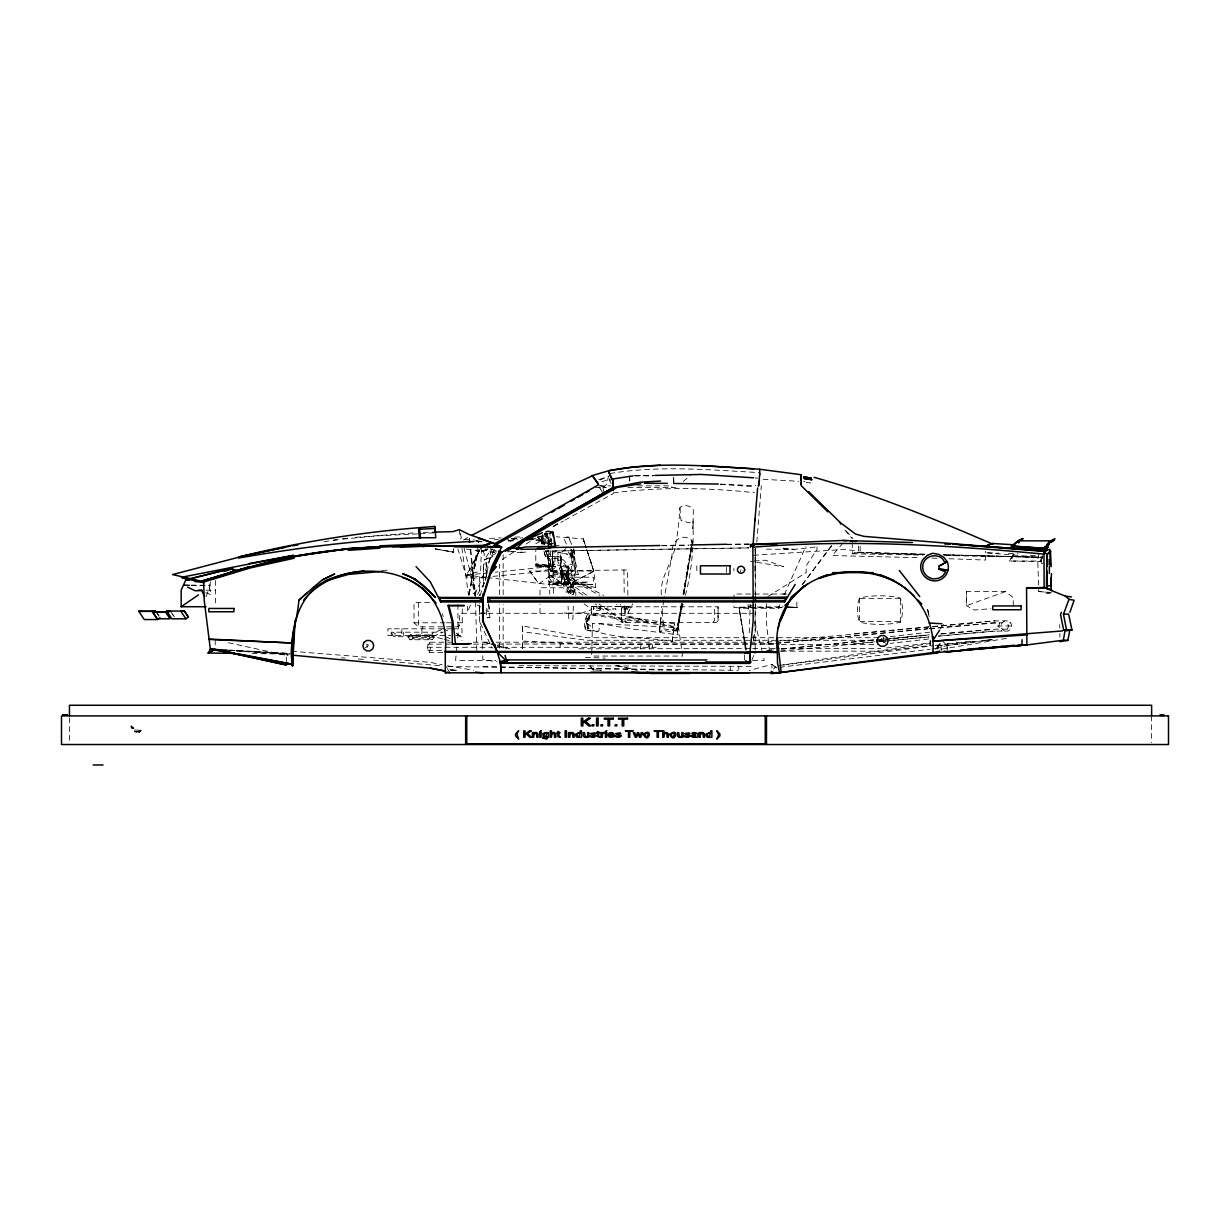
<?xml version="1.0" encoding="UTF-8"?>
<svg xmlns="http://www.w3.org/2000/svg" width="1230" height="1230" viewBox="0 0 1230 1230"><rect width="100%" height="100%" fill="white"/><g stroke="black" fill="none" stroke-linecap="round" stroke-linejoin="round"><path stroke-width="0.75" stroke-dasharray="5 3.75" d="M391.232 635.572L391.232 632.189L443.169 632.189L432.207 636.694L395.076 636.694L395.076 633.312L393.4 632.835L391.232 628.807M475.564 601.947L476.84 651.47M479.562 621.519L479.577 603.745M482.775 655.851L482.775 659.388L497.274 661.909M482.775 648.794L479.931 622.318M499.518 648.087L499.518 604.238M499.518 594.705L499.518 564.201M503.162 648.087L503.162 604.238M503.162 594.705L503.162 552.762M522.473 648.518L522.473 641.045L586.433 644.443L779.451 644.443M878.82 637.709L586.433 637.709L522.473 625.932L522.473 631.697L586.433 640.277L880.742 640.277L928.25 634.926M539.985 613.293L539.985 604.161M539.985 595.043L539.985 587.74L563.063 587.74L572.088 594.628M569.921 564.447L572.504 563.986L572.75 549.672L570.966 550.133L573.272 551.348L574.518 571.689L573.272 590.492L571.858 593.045L569.352 592.276L567.876 589.539L560.573 566.384L557.99 562.156L557.974 559.804L563.325 559.773C571.566 567.63 573.564 578.684 572.75 589.554L570.966 590.031L571.366 591.046L574.379 590.246L569.613 582.159L570.29 583.866L568.86 579.038L567.153 578.423L565.585 578.915L564.478 582.067L565.877 586.848L569.044 594.121L571.658 595.089L573.226 594.167L574.487 590.154L569.352 590.846L567.414 586.126M570.966 590.031L569.951 582.297M591.307 609.527L591.307 613.293L591.307 606.359L628.453 606.359L628.453 613.293M591.307 606.528L607.835 606.528L607.835 609.788L613.032 609.788L613.032 608.25M621.381 608.281L621.381 620.72L623.072 622.411L716.383 622.411L718.074 620.72L718.074 606.805L623.057 606.79L621.381 608.281L621.381 615.846M631.467 607.405L626.7 606.79L625.024 608.281L625.024 620.72L626.716 622.411L623.641 621.442L598.872 603.899M629.514 480.869L629.514 475.841M745.472 650.024L739.061 607.251L783.233 606.759L778.206 608.281L739.061 608.25L739.061 607.251M755.189 649.994L755.189 603.991M755.189 594.413L755.189 549.18M755.42 603.761L754.82 627.285M781.358 651.162L880.742 651.162L930.157 645.581L930.157 638.862L890.243 643.367M1013.259 605.698L1013.259 597.611L1005.571 591.553L966.503 591.553L966.503 605.698L974.206 610.034L990.811 608.727M1059.906 637.171L1059.906 633.512M941.15 650.609L941.104 643.49M140.374 730.805C140.02 732.527 137.837 730.866 140.589 731.435M140.435 730.789L139.851 731.389L140.62 730.928M562.172 578.838L567.091 579.73L567.138 567.291L561.311 566.4L561.618 583.896L568.675 584.665M692.921 525.794L692.905 528.915L693.382 509.943C691.183 505.838 685.448 504.623 681.359 506.391L679.898 507.805C679.191 520.767 677.776 533.666 675.285 546.412C672.272 563.202 659.449 577.67 661.386 595.382M287.989 655.79L285.514 653.668L236.099 650.732M557.99 552.332L567.691 554.207L557.99 552.332L557.744 560.25L561.526 560.25L565.846 565.523L569.921 575.625M548.288 556.529L561.341 556.975L561.203 558.727L548.18 558.266L548.226 556.529L561.264 556.99L560.788 566.507L567.076 579.607L567.138 567.291L568.398 567.384M567.091 579.73L567.153 567.414M567.461 584.788L567.015 566.246L561.28 565.231L562.125 577.67L566.938 578.561L568.168 578.515L568.26 566.231L566.999 566.123M931.925 649.056L937.644 648.379L937.66 645.35L947.054 645.489L992.133 639.708M611.126 483.528L609.942 481.222L609.988 475.426M858.494 546.028L858.432 550.732L842.996 549.549L752.729 555.314M587.725 629.499L589.616 615.062L592.783 615.185L668.213 625.962L676.208 628.838L678.207 634.849L633.235 629.191L599.84 623.625L598.841 631.19C583.958 631.267 581.636 629.33 587.202 614.677L600.963 615.046L668.859 624.994L677.207 628.176L676.208 628.838M679.898 507.805L681.02 520.521L689.338 522.842L693.228 520.644M1021.946 644.505L1022.115 637.34M1021.976 644.489L1022.145 637.586M744.488 659.926L744.642 654.637M571.904 555.868L571.212 554.546M749.27 632.835L750.192 604.053M754.882 571.427L755.189 561.833M947.1 652.131L947.1 643.797L971.516 641.214M561.264 556.99L560.788 566.507L561.341 556.975M672.149 641.46L674.394 623.825L625.993 616.83L648.348 621.473C630.237 615.661 611.295 612.079 592.276 614.508C586.987 616.168 585.372 622.657 588.078 627.085L587.125 627.177L586.556 622.011L589.416 616.092L586.556 622.011L587.925 628.192C613.478 640.092 644.612 636.31 672.149 641.46L674.394 623.825M573.365 606.129L572.888 619.105L568.829 619.105L568.06 606.129M481.468 548.257L480.607 571.043L466.785 575.056L485.788 577.423M544.413 552.793L545.428 556.375L547.627 556.375L545.92 551.132L748.716 547.919M583.389 541.63L583.297 538.909L556.283 536.772M561.618 583.896L550.902 575.809L551.486 565.185L548.211 556.529M663.877 600.055L660.971 617.691L659.726 631.374L660.618 632.666L659.372 629.852M660.971 617.691L659.341 630.083L660.31 632.328M771.856 667.998L772.117 664.308L749.208 670.519M756.788 542.123L761.309 485.819M492.923 576.378L532.805 572.565L554.53 568.46L555.637 566.461L535.788 565.216L548.811 568.045L548.042 557.375L545.766 550.502M550.902 575.809L560.157 576.27L560.711 566.077L566.938 578.561M600.194 609.127L600.086 610.357L593.613 610.357L593.383 609.127M883.663 642.69L884.093 637.355M442.831 652.392L428.578 652.392L427.533 647.288L428.578 642.198L451.425 642.198M456.822 647.241L455.577 660.433L495.828 660.433M457.714 637.801L460.051 613.293L752.806 613.293M134.531 731.573L140.174 731.235M548.826 576.962L552.9 583.866L592.491 584.511L564.97 583.22L552.854 583.866L581.898 584.511M753.467 640.599L754.052 634.895M131.195 727.899C137.791 729.99 129.765 726.991 131.917 727.852M649.332 644.151L649.332 650.439M677.346 630.513L682.081 603.792L677.499 631.713M560.004 647.288L560.403 644.151M691.813 545.536L683.28 594.136M543.937 551.009L545.428 556.375L547.627 556.375L545.936 551.178L549.933 564.893L549.149 567.199L550.256 565.923L535.788 563.94L549.702 565.246L548.888 570.443L549.702 565.246L556.575 565.815M859.524 597.965L859.524 622.211C856.68 614.646 856.68 605.529 859.524 597.965C872.762 595.043 887.138 595.043 900.36 597.965C903.22 605.529 903.22 614.646 900.36 622.211C887.138 625.132 872.762 625.132 859.524 622.211M900.36 622.211L900.36 597.965M582.851 595.12L565.831 583.082L566.261 580.114L568.46 577.992L571.074 579.776L569.49 581.344M586.495 595.12L569.475 583.082L569.905 580.114L572.088 577.992L574.718 579.776L573.134 581.344M683.48 594.521L690.937 547.75M569.951 557.836L570.966 550.133M660.818 620.935L659.341 630.083L660.126 631.959M683.634 594.398L692.259 541.754L691.275 540.785L692.259 541.754L683.034 594.274M677.638 630.606L682.189 603.73L676.854 630.344L677.761 630.744M692.705 541.461L683.757 594.305L692.813 541.385C682.881 531.252 670.196 541.446 672.149 554.223L664.185 598.318M586.326 617.029L585.311 629.729M681.389 603.653L678.422 620.535L681.328 604.991M1038.812 553.915L1037.751 559.957L1038.766 591.568L1049.574 592.491M571.981 557.513L571.227 555.96M485.558 580.575L491.493 548.457M468.83 594.413L478.101 544.46M478.439 542.615L479.469 537.064M753.498 639.016L755.558 627.961M139.021 732.188L139.421 730.743M469.014 594.705L478.332 549.795M469.014 594.367L478.332 549.718M593.383 607.881L593.613 606.79L600.086 606.79L600.148 607.881M139.098 731.127L138.898 731.589M570.489 553.638L571.781 556.975M573.272 551.348L571.858 553.823L569.352 553.085L567.876 550.302M574.118 590.969L573.226 594.167L574.487 590.154M590.815 630.129L590.615 630.975L585.219 629.806M139.282 731.327L139.59 732.004M568.66 583.082C569.859 578.423 568.66 588.847 565.831 583.066M572.304 583.082C573.488 578.423 572.304 588.847 569.475 583.066M641.245 644.151L640.43 647.288L641.245 650.439M683.111 604.207L675.747 631.036L663.954 628.884L661.433 606.375M685.402 595.335C691.86 570.797 693.966 545.29 692.951 519.967M999.713 622.841L998.791 625.993L999.713 629.145L1002.127 631.098M1007.524 629.145L1008.446 625.993L1007.524 622.841L1010.753 622.841L1011.767 625.993L1010.753 629.145L1008.062 631.098L993.333 631.098L938.552 636.048M535.788 543.691L542.384 540.293L541.308 536.818L543.691 544.275L542.138 539.678L542.953 538.632L541.907 536.895L543.06 543.706M480.115 595.689L487.003 573.534M883.663 637.355L882.51 640.907L879.312 642.567M1004.756 620.904L1002.081 622.841L1001.051 625.993L1002.081 629.145L1004.756 631.098M206.225 596.381L210.514 584.619M571.658 556.283L571.274 555.576M130.98 726.761L132.148 727.161M740.214 572.073L741.075 569.751M131.087 726.315L131.917 726.776L131.01 727.068M191.234 585.342L209.392 585.342L210.699 581.898M429.516 652.392L430.562 647.288L429.516 642.198M992.133 639.662L947.054 645.489L937.644 648.379L939.72 643.136M751.899 660.11L753.882 655.19M475.564 597.58L470.06 573.534L479.7 549.61L481.945 551.471L489.171 549.057M131.349 727.345L131.287 726.638M470.475 605.083L467.462 612.11L467.462 605.99M475.011 594.521L494.629 548.749M1042.394 555.914L1040.165 561.034L1042.533 555.914M1042.563 557.62L1041.087 561.034L1009.599 561.034L1013.105 554.207M136.592 731.281L136.392 732.28M778.206 608.281L779.743 604.852M784.356 594.567L805.85 546.551M623.81 609.419L625.547 608.696M626.239 608.327L625.901 609.419L625.547 608.327M571.089 554.33L570.92 555.653M627.823 613.293L632.697 603.792M1013.243 554.207L1009.738 561.049L1041.579 561.449M1014.15 554.207L1010.645 561.049M548.688 564.093L554.699 564.216L560.665 565.969L564.539 579.192L564.831 583.22L563.355 586.11L487.695 577.654M131.794 727.238L133.839 728.421M131.979 726.669L133.286 727.837M937.644 648.379L941.088 641.999L937.029 648.133M935.769 649.455L939.336 642.921M564.97 583.22L563.355 586.11L595.735 587.448L593.798 571.289L586.756 549.626L593.752 571.043L585.772 546.228M550.502 546.274L552.086 543.491M477.517 594.382L484.343 583.158M940.612 628.561L943.656 623.81M496.843 551.87L489.555 551.87L484.159 560.081L492.815 556.406L489.494 558.22M549.702 565.246L548.257 566.815L495.398 572.15M408.237 637.325L409.99 634.911L432.391 634.911L434.144 637.325L432.391 639.738L409.99 639.738L408.237 637.325L434.144 637.325M802.175 584.68L831.557 545.413M802.329 584.757L831.972 545.597M773.562 669.135L775.515 666.583L778.713 670.442M542.645 539.032L535.788 542.399M570.505 553.392L570.843 555.222M879.88 640.784L882.064 638.186M843.057 542.999L832.249 555.56L920.471 557.713M712.754 622.411L714.446 620.72L714.446 606.805M138.959 731.819L140.343 731.619M603.315 487.572L606.928 484.02L608.481 476.01L600.363 479.931M429.67 602.577L414.033 602.577L414.033 622.78L418.369 626.823L457.929 626.823L462.265 622.78L462.265 608.097M132.163 727.806L133.055 727.822M621.381 608.527L623.072 607.067L616.599 604.345M625.024 608.527L626.716 607.067L620.227 604.345M566.046 548.503L560.573 553.208L560.573 566.384M683.25 481.453L690.461 475.334M140.958 730.82L140.312 730.128L141.219 730.62M603.008 493.461L600.532 489.033L603.054 487.111L606.375 487.48M365.372 647.795L368.308 645.673L367.186 642.214M502.086 559.619L514.863 551.332M526.04 544.075L530.822 540.969M553.146 526.471L559.466 522.412M553.162 526.517L559.512 522.612M547.934 545.643L551.101 543.737L548.58 543.737M767.889 596.535L806.188 572.565L806.188 565.769L816.997 549.364L816.997 546.812M495.69 553.469L484.159 560.081L484.205 553.731L482.729 550.548L486.035 548.657M463.495 539.97L468.461 537.156M487.941 548.734L482.96 551.471L466.001 548.949M553.239 526.578L563.248 521.059M564.924 520.136L613.293 493.507M139.174 732.158L138.852 731.235L139.79 731.973M593.798 571.289L571.181 583.051L557.098 571.043L539.017 583.758L529.561 571.043L594.121 571.043L571.181 583.051L595.735 587.448M852.267 542.722L852.267 553.777L857.556 552.255L924.791 554.1M441.509 629.622L432.207 633.312L432.207 636.694M510.358 541.169L515.785 538.602L517.538 539.586M138.759 731.912L139.344 731.619M138.852 731.235L140.189 731.712L139.405 731.927M532.682 539.54L535.973 538.063M810.862 483.006L806.219 482.391M570.889 554.653L572.027 556.406L570.674 554.1M598.749 479.808L606.867 476.64M540.785 540.278L541.2 541.323L542.645 540.739L543.737 544.306L541.784 537.218L542.138 539.678M601.87 481.914L608.45 479.423M542.107 544.552L541.2 541.323L542.661 540.862L538.632 538.156M1005.571 591.553L966.503 605.698L966.503 591.553M554.699 564.216L552.824 564.877L552.332 550.625L552.854 564.877L554.945 564.216L554.945 551.101M580.821 613.293L591.307 609.788L591.63 608.25L591.63 613.293M541.2 541.323L542.63 540.862L540.816 540.477M409.99 639.738L412.834 638.816L429.547 638.816L432.391 639.738M409.99 634.911L412.834 635.833L429.547 635.833L432.391 634.911M481.945 551.471L490.862 548.703M482.729 550.548L488.387 548.888L497.105 550.748M545.628 543.706L544.644 534.02L545.643 533.759M544.198 533.835L547.273 533.697M546.704 533.759L545.705 534.02L546.704 543.706M779.128 665.445L929.68 643.628M753.083 605.345L739.061 608.25L746.333 650.086M482.083 551.148L492.707 548.98M139.098 731.235L138.929 731.266A2.952 1.553 66.1 0 1 138.498 731.297L139.236 731.573M941.088 649.225L999.56 639.538M1001.451 639.216L1008.984 637.97M609.88 473.535C657.374 465.524 705.789 469.537 753.56 472.289L759.356 472.751M333.315 540.093L337.051 539.57M323.997 541.661L331.47 540.647M333.33 540.401L338.942 539.647M783.402 665.046L933.339 645.658M935.246 645.412L977.25 641.107M779.482 667.29L930.018 649.286M815.106 547.027L794.319 549.395L765.521 549.149M613.278 492.892C660.049 486.773 707.527 487.634 754.344 492.677M890.243 636.633L930.157 632.143M886.446 647.949L930.157 643.013M342.647 538.786L348.29 538.171M355.808 537.341L415.925 532.713M466.785 575.056L487.833 572.919M517.015 552.577L522.581 551.993M520.644 552.577L526.225 551.993M854.312 633.65L993.333 620.904L1008.062 620.904L1010.753 622.841M767.105 642.198L995.116 620.904M766.551 644.151L774.07 643.398M775.961 643.213L927.435 628.745M773.977 643.582L492.538 644.136M775.853 643.398L927.851 628.914M766.551 650.439L774.07 649.701M781.604 648.948L874.346 639.908M768.335 650.439L773.977 649.886M781.496 649.148L874.407 639.923M853.635 643.844L874.33 641.86M780.266 651.085L929.05 636.986L876.206 641.691M984.892 640.353L992.533 639.6M342.663 539.155L376.472 535.896L419.23 533.805M485.327 577.101L473.919 578.192L466.493 576.962L457.868 548.888M929.327 628.576L991.872 622.841L1002.081 622.841M929.327 634.865L885.723 638.862L927.851 635.203M940.704 633.834L991.872 629.145M860.201 598.641L899.699 598.641M899.699 621.534L860.201 621.534M929.757 628.745L996.577 622.841M876.314 639.754L883.955 639.077M941.211 634.034L996.577 629.145L1010.753 629.145M938.49 636.141L995.116 631.098M131.164 725.546L131.333 725.592M1046.253 593.506L1050.466 593.69M754.236 561.003L765.537 560.188L783.51 566.738L750.469 561.264M468.907 541.754L476.625 541.231M511.096 538.878L518.752 538.356M537.495 537.08L541.738 536.772L542.199 540.016L534.666 540.231M420.276 533.774L433.652 532.867M1035.383 555.437L1025.866 556.068L985.43 552.747L998.852 553.177M477.548 540.8L468.061 541.415L477.425 540.908M494.352 539.724L498.319 539.463M511.265 538.632L522.858 537.879M537.556 536.941L541.754 536.664L542.153 539.816L534.573 540.016M468.63 541.815L477.886 541.231M567.414 587.556L571.735 587.294L572.75 589.554M552.9 583.866L564.831 583.22M464.755 539.647L474.334 539.171M489.663 538.417L501.148 537.848M514.555 537.187L522.212 536.803M572.58 590.707L569.352 590.846L571.858 591.615M468.799 542.138L481.976 541.754M508.313 540.985L515.847 540.77M578.915 648.81L750.792 648.594M468.153 541.769L481.437 541.415M508.005 540.723L515.601 540.524M423.381 532.39L434.467 532.113M382.238 570.397L389.464 570.228M634.911 475.81L653.115 475.441M568.537 583.574L568.245 566.107L568.537 583.574L561.572 582.728L550.932 575.379M661.74 545.49L688.446 544.982M726.592 544.275L749.47 543.845M661.924 545.766L688.615 545.321M726.761 544.706L749.639 544.321M511.818 551.64L515.647 551.578M546.243 551.086L748.901 547.857M507.805 551.763L515.462 551.64M635.172 475.795L654.237 475.641M784.74 607.512L797.163 607.559L788.399 607.559M782.987 594.013L786.477 593.998M781.281 607.528L733.987 607.559L733.972 600.793M599.225 485.881L610.818 485.881M637.509 485.881L671.841 485.881L671.841 487.572M595.566 487.572L605.329 487.572M627.976 487.572L676.039 487.572M544.644 534.02L547.166 534.02L548.165 543.706M542.153 539.816L540.631 539.816L542.199 540.016L541.784 537.218M548.042 557.375L548.811 568.045M946.193 555.545L1041.964 557.313L943.118 554.622M1043.348 563.34L1041.487 563.34L1040.103 557.313M548.888 577.208L593.444 577.208L593.444 584.68L548.888 584.68L548.288 549.933M587.34 582.067L549.149 582.067L587.34 582.574M206.056 590.185L215.634 590.185M1038.766 591.568L1051.419 592.491M785.647 594.029L733.972 594.029L733.972 599.102M628.453 606.528L613.032 606.528L613.032 609.788M626.239 608.696L627.93 609.419M564.093 613.047L566.969 613.047M568.368 613.047L577.439 613.047M577.916 613.047L580.806 613.047M486.988 617.798L489.894 617.475L486.988 617.798L485.788 606.405M414.033 622.78L444.737 622.78M446.628 622.78L454.162 622.78M457.929 622.78L462.265 622.78M997.13 625.993L1011.767 625.993M451.779 628.838L387.927 628.807L387.927 635.572L450.703 635.572M452.579 628.807L462.003 628.807L462.003 635.572L452.579 635.572M878.774 640.907L885.969 640.907M473.289 642.198L489.494 642.198M496.136 642.198L767.781 642.198M427.825 644.136L451.21 644.136M473.504 644.136L491.185 644.151M781.358 644.443L878.82 644.443M427.533 647.288L492.261 647.288M494.152 647.288L656.067 647.288M752.699 648.594L779.451 648.594M781.358 648.594L880.742 648.594M427.825 650.439L443.584 650.439M585.311 657.358L605.268 658.081M752.729 660.433L764.245 660.433L762.923 654.99M751.1 666.352L519.029 665.691M447.997 666.552L737.723 670.35M134.116 730.036L140.604 730.205M135.777 731.788L136.699 731.466L135.377 731.496M134.654 731.896L140.973 731.942M634.818 475.518L653.053 475.718M634.818 475.672L653.053 475.872M191.234 585.157L209.392 585.342M252.042 653.561L290.28 654.053M852.267 553.777L923.192 555.114M482.898 666.552L677.961 670.35M857.556 552.255L923.423 554.53M944.148 555.007L1042.394 557.282M854.297 552.762L924.899 554.453M943.902 554.899L1041.964 557.313M1008.446 553.469L1018.04 553.777M931.925 558.128L937.66 558.328M949.13 558.743L985.445 560.05L985.445 551.317M564.001 583.266L569.767 583.481M553.423 564.155L554.945 564.216M555.453 545.321L559.112 545.459M720.365 484.113L755.804 485.742M550.41 566.4L535.788 565.739L549.518 566.43M546.166 533.697L548.396 533.789M544.706 533.697L546.935 533.789M782.88 548.826L794.319 549.395L782.88 548.149M788.353 607.02L796.856 607.451L796.856 598.995M229.149 650.24L234.792 650.547M236.683 650.639L289.342 653.438M763.061 479.285L798.854 481.314M229.872 650.101L289.311 653.438M788.461 607.051L797.163 607.559L785.97 606.759M228.503 650.286L234.207 650.624M541.369 535.85L549.749 536.372M228.334 650.286L288.404 653.93M720.226 484.328L754.298 486.696M236.099 650.962L285.514 654.422M553.423 543.599L541.692 543.276L552.132 544.198M341.34 657.789L345.123 658.065M358.361 659.034L365.925 659.588M373.49 660.141L442.662 665.876M754.989 477.932L757.926 478.163M291.664 651.27L430.146 662.34L442.093 664.769M454.762 670.381L449.104 669.889L445.66 666.199M535.788 564.493L550.256 565.923L549.933 564.893M489.555 551.87L494.952 552.47M589.616 615.062L587.202 614.677M600.086 485.558L606.59 487.572M803.728 481.468L805.035 481.653M447.382 665.784L473.55 670.242M453.624 548.826L453.655 552.209L435.143 548.964L453.655 552.209L453.639 549.01M435.113 548.78L453.655 552.209M228.334 642.737L286.452 655.421L286.452 661.832M617.645 665.738L637.847 670.196M615.923 665.538L636.233 670.181M676.854 630.344L670.934 629.391L670.488 631.759L661.909 629.991L661.725 631.436L660.033 631.743M490.017 643.628L482.775 641.737L490.017 643.905M497.274 645.519L509.958 648.84M442.631 638.877L430.3 635.572L430.3 632.189M444.384 639.354L449.673 640.769M395.076 636.694L393.4 636.218L391.232 632.189M545.874 533.789L546.735 534.051L548.734 546.258M497.274 646.088L506.329 648.81M619.997 621.442L623.072 622.411L620.012 621.427L595.243 603.899M623.641 621.427L626.716 622.411M132.625 727.899L133.639 728.252M205.702 592.645L210.945 594.736L208.793 583.942M285.514 653.668L288.035 654.714M443.169 628.807L450.011 631.897M456.868 634.988L462.003 637.309L462.003 640.692M446.582 637.125L450.011 638.662M479.408 576.686L479.3 595.766M571.842 578.346L603.546 595.382M568.199 578.346L599.902 595.382M132.394 727.391L132.179 727.991M517.476 539.386L515.724 538.433L510.312 540.969L507.437 539.14M542.384 540.293L541.538 541.938L541.738 537.802L544.598 544.137M477.194 604.883L480.669 607.02M571.427 555.499L570.889 554.33M456.053 633.05L462.003 637.309M885.539 643.106L882.51 640.907L881.357 637.355M584.112 603.792L591.63 609.527M588.355 617.229L589.232 617.906L586.526 622.595L590.861 626.239M537.664 537.495L540.739 540.016M772.117 664.308L776.007 667.829M942.303 640.815L947.054 645.489M570.705 548.872L571.227 550.056A47.14 27.767 89.9 0 1 570.951 571.135L570.413 572.288A2.03 1.199 89.9 0 1 569.997 572.473A81.226 47.832 89.9 0 1 553.746 571.812A2.03 1.199 89.9 0 1 553.346 571.612L552.824 570.413M583.297 538.909L586.203 547.842L583.297 538.909L585.203 544.46M846.086 530.976L852.528 537.941M590.139 665.845L593.767 669.873L601.285 670.335L593.767 669.873L593.767 666.107M598.764 487.049L600.532 489.033M844.948 530.068L852.344 538.771M590.139 666.445L593.767 670.919M587.125 627.177L587.925 628.192L586.556 622.011L587.463 624.533M553.131 571.335L554.392 572.596A82.241 48.447 89.9 0 0 570.843 573.241L572.242 571.304A47.816 28.167 89.9 0 0 572.519 549.933L572.211 548.826M529.561 571.043L539.001 584.066M172.446 614.016L174.414 616.983M170.294 611.095L174.291 617.076M156.149 611.74L159.7 617.045M156.871 612.924L158.993 616.107M569.69 539.97L573.042 547.288M566.354 543.968L564.478 539.616L565.631 536.895L568.906 537.08L570.29 540.985M447.29 668.551L449.073 671.626M553.485 571.889L553.054 570.535A47.816 28.167 89.9 0 1 553.085 550.917M547.888 550.61L555.637 566.461L535.788 566.753L535.788 549.918M480.346 623.195L492.138 648.149M131.841 726.899L131.933 727.945M542.23 540.185L543.414 543.614M929.173 616.845L927.497 608.788L928.927 616.138M442.262 613.632L443.277 616.676M570.828 554.838L570.628 553.854M545.951 551.209L547.627 556.375M573.395 548.641L574.487 553.854L571.858 555.253L569.352 554.499L567.568 548.795M460.235 533.374L461.696 538.924M464.094 548.18L475.672 592.629L468.553 595.197L461.927 548.38M648.041 644.151L648.856 647.288M755.005 622.365L762.477 653.176M488.495 603.776L490.293 611.218L487.372 611.218L486.035 605.637M546.274 534.327L548.088 544.582M542.63 534.327L544.444 544.582M549.441 543.998L548.334 536.834L549.733 545.782M551.148 538.248L551.67 541.092M549.795 536.834L551.255 546.258M548.334 536.834L549.564 544.536M739.061 607.559L746.333 650.055M551.578 544.198L549.979 534.558M927.835 609.773L929.034 616.999M691.829 542.138L691.983 543.276M459.282 529.669L460.604 539.032M562.125 577.67L561.557 582.605M488.495 604.56L489.894 617.798M469.445 538.248L469.86 542.046M470.675 549.641L475.579 595.243M769.549 652.023L766.336 621.365L766.336 603.623M652.146 644.151L652.469 647.288M544.521 543.706L543.706 535.68M541.508 539.017L542 543.706M603.054 487.111L603.607 492.8M469.383 538.248L469.737 542.061M470.46 549.672L474.719 595.335M574.072 549.687L576.178 575.148L552.009 574.579L552.055 571.673L550.317 571.166A249.336 146.862 89.9 0 1 550.671 551.732M366.909 643.951L367.186 647.395M629.637 477.517L629.883 480.869M673.64 477.209L674.101 484.113M609.819 479.039L609.942 480.915M1059.707 624.609L1059.845 628.1M479.331 605.345L479.669 614.769M627.884 595.12L627.561 569.951L549.441 570.812L549.733 594.182M623.918 569.951L624.24 595.12M553.07 570.812L553.377 594.182M937.66 645.35L937.691 649.071M755.205 548.903L755.312 566.738M947.1 643.797L947.146 651.746M755.22 548.334L755.42 597.396M1151.618 715.906L1151.618 742.613M930.157 640.246L930.157 645.581M860.108 546.32L860.108 553.054M748.148 604.484L748.148 613.293M738.769 666.199L738.769 669.981M733.895 568.506L733.895 570.981M730.297 666.199L730.297 669.981M726.346 567.43L726.346 574.01M718.074 606.805L718.074 620.72M696.81 565.785L696.81 574.01M673.533 478.762L673.533 484.051M625.024 608.281L625.024 615.846M575.809 595.628L575.809 591.984L565.615 591.984L565.615 595.628M574.118 591.984L574.118 590.292L567.307 590.292L567.307 591.984M522.473 625.932L522.473 650.393M486.511 575.302L486.511 562.448L483.605 562.448L483.605 586.279M486.25 575.409L486.25 563.97L483.344 563.97L483.344 584.942M457.929 604.422L457.929 626.823M429.547 635.833L429.547 638.816M422.72 626.823L422.72 628.838M421.875 628.807L421.875 635.572M418.369 602.577L418.369 626.823M412.834 635.833L412.834 638.816M403.379 632.189L403.379 635.572M401.887 628.807L401.887 635.572M215.634 580.499L215.634 605.037M215.204 639.877L215.204 647.887M69.449 717.813L69.449 742.613M552.824 570.413A47.14 27.767 89.9 0 1 552.87 551.071M614.723 608.835L615.984 609.173L614.723 608.835M570.397 553.146L571.735 558.666L570.397 553.146M592.46 623.349L591.645 656.051L682.512 656.051L678.606 627.546L592.46 623.349M466.631 575.071L466.493 576.962L481.545 546.366L466.631 575.071M600.194 606.774L600.086 608.004L593.613 608.004L593.383 606.774L593.383 609.573L593.613 608.466L600.086 608.466L600.148 609.573L600.194 606.774M624.148 607.512L623.81 608.25L628.253 608.25L624.148 607.512M578.254 574.548L575.809 574.548L574.272 556.621L578.254 574.548M606.651 608.835L605.329 608.835L606.651 608.835M456.622 670.319L449.104 669.889L456.622 670.335M562.279 577.224L559.281 567.845L562.279 577.224"/><path stroke-width="1.5" d="M416.063 566.661L430.346 581.913L440.771 601.962L482.698 601.947L480.469 600.701L480.469 598.38L482.698 597.58L491.754 566.738L501.563 547.181L492.077 542.707L482.867 545.613L379.763 546.643L348.151 548.58L293.909 556.206L236.56 570.551L231.378 568.429L190.327 578.607L172.538 574.579L243.986 555.852L290.372 546.089M795.21 584.327L784.54 601.87L487.757 601.977L487.757 597.38L755.42 597.396M759.71 474.811L759.71 469.245L747.333 468.399C701.346 465.57 654.468 461.788 608.896 470.675L608.927 472.505M801.161 480.484L801.161 475.118M613.324 490.586L613.017 481.084L610.126 475.626M1040.349 550.686L1043.963 550.994L1046.792 554.699L1046.484 588.094M217.08 649.87L286.452 665.046L217.08 649.901M752.852 544.444L753.144 597.473L755.451 598.487L786.016 598.472L787.446 597.119L753.144 597.473M487.757 601.977L489.602 600.901L489.617 598.457L487.757 597.38M801.161 482.667L801.114 485.558L827.821 511.849M1051.542 589.508L1044.147 587.709L1043.963 550.994L1048.206 547.135M777.252 637.709L781.188 672.518L779.666 672.81L777.514 663.093L777.345 652.561L749.946 651.962L749.624 663.385L500.533 663.308L500.21 661.679L507.252 659.91L706.881 659.972M749.624 663.401L749.946 651.962L744.688 653.084L748.516 653.084M203.042 581.16L203.55 582.759L203.042 581.16L201.597 581.144L203.611 583.082L203.042 581.16L202.719 582.128M786.016 598.472L784.54 600.84L755.466 600.84L753.144 601.854L753.144 621.365L749.993 652.023L777.283 652.069C771.671 600.978 810.416 568.752 859.37 571.919C903.343 573.072 936.23 608.512 932.894 652.899L1026.896 644.858L947.146 651.746L944.148 651.177M967.318 649.148L1026.896 644.935L1026.558 587.74L1047.33 588.386L1047.191 571.166M1050.835 586.418L1051.496 573.687M295.154 620.212L292.494 666.06C288.404 643.567 297.168 622.334 298.89 600.255L307.254 592.445M249.352 563.509L293.478 555.36L181.502 577.27L187.836 579.93L188.144 579.084L194.847 580.114L190.327 578.607M202.089 581.805L195.478 581.729L190.973 578.761L230.61 568.691L235.929 571.304L230.61 568.691M753.006 545.52L755.036 518.86M754.882 520.674L757.649 487.987M758.802 485.742L759.71 473.75M293.386 634.849L293.878 629.237M293.401 634.957L293.909 629.36L292.494 666.06L292.509 663.262L292.171 664.169L286.467 664.292M190.911 579.484L201.32 581.959L235.745 570.72M939.259 565.938L938.828 569.183L945.701 571.95L942.887 575.871L938.659 578.285L933.739 578.915A12.039 11.562 24.2 0 1 924.745 560.496C928.927 555.068 937.091 554.192 942.365 558.558L945.101 562.91L947.208 561.695L943.656 557.113L938.536 554.284L932.755 553.269L927.297 555.345L923.1 559.343A14.053 13.499 24.2 0 0 933.585 580.852C943.856 581.744 951.313 571.197 947.208 561.695L939.259 565.938L947.208 561.695M947.1 652.131L963.982 650.116M1026.896 644.935L1063.35 640.215L1064.98 630.944L1071.96 630.021L1068.624 614.124L1063.458 614.247L1066.564 630.021L1071.96 630.021M507.252 659.91L506.945 661.632L500.21 661.679M481.714 601.347L483.113 593.798M1059.983 641.676L1067.886 640.369L1069.67 630.959M758.28 486.096L759.464 480.453M778.175 628.561L780.835 617.583M1039.581 587.571L1044.147 587.571L1065.426 596.166L1069.008 599.317L1063.458 614.247M1069.885 612.325L1074.128 600.255L1069.008 599.317M187.621 587.171L195.155 590.769L201.674 590.585L204.703 596.658M1061.352 612.325L1060.521 614.585L1063.642 630.021L1062.243 630.944L932.509 641.23L1027.296 634.865M500.779 551.563L490.647 573.534L483.221 597.38L483.19 621.519L497.351 651.47L752.299 652.023M1045.823 550.979L1049.375 542.245M1053.387 540.262L1050.374 542.245M1054.248 540.262L1051.235 542.245L1049.021 542.184L1053.895 539.417M430.838 597.273C408.006 569.705 366.755 565.754 334.529 577.147C297.937 588.586 289.035 630.606 292.171 664.169L210.345 649.24L208.193 653.207L214.543 649.255L221.938 650.67M1044.624 550.779L1046.1 547.365M1045.5 549.087L1047.714 543.952M1045.531 550.779L1050.066 540.846L1046.776 544.767M492.953 566.738L498.673 553.7M1055.109 538.74L1050.743 540.846M501.502 552.224L490.647 573.534L496.413 566.738L493.368 566.738M1022.299 538.74L1017.702 540.846L1050.974 540.846L1046.453 548.534L1011.414 545.997L1011.337 547.811L1042.333 549.502L1046.853 548.549L1011.567 545.997L1017.933 540.846M1023.252 538.74L1018.655 540.846L1018.655 542.676M937.675 652.884L780.881 672.503L773.977 672.81L771.118 671.319M1050.066 540.846L1045.7 548.519L1041.272 551.301L1044.578 547.381M519.091 549.01L516.2 548.888L524.149 540.877L542.338 532.682M932.509 641.23L939.597 630.144M1041.272 551.301L1044.685 547.396M786.001 605.068L803.682 585.849M303.518 600.317C318.278 582.174 341.141 572.55 364.188 571.028M784.863 605.529L788.245 602.27L780.143 621.319L791.136 597.15L807.803 583.727M1042.241 549.502L1046.223 545.843M1047.453 553.854L1046.945 566.4M1046.792 554.684L1050.528 551.194L1051.127 566.738M313.804 586.987L298.89 600.255M313.589 587.156L322.46 579.791L334.56 574.01L322.46 579.791M1014.858 545.766L1012.152 547.811L1012.382 545.997L1018.901 540.846L1018.901 542.676M157.532 619.551L152.028 611.31L155.226 611.341L138.775 611.31L144.279 619.551L157.532 619.551L160.069 617.706M185.899 618.828L188.421 616.983L184.485 611.064L166.711 611.079L171.893 618.828L185.899 618.828L180.733 611.079L184.485 611.064M1048.406 552.793L1050.651 551.378M185.807 579.93L181.164 590.185L181.164 606.728L198.399 594.936M505.299 551.286L551.209 522.612L613.355 487.664L551.624 523.119L613.001 487.71L613.14 480.976L608.958 472.704M498.673 551.87L502.317 551.87L551.209 522.612M507.498 550.84L554.007 523.027L617.26 487.341L640.891 483.851M215.204 649.486L208.07 653.007L234.838 653.345M551.578 512.449L554.822 510.558M558.051 508.682L564.524 504.915M494.291 543.952L598.595 484.774L592.23 475.564L608.958 470.675M571.151 501.133L574.456 499.242M577.777 497.351L582.743 494.522M586.049 492.63L589.355 490.739M471.782 535.281L544.26 498.089L592.66 475.672L598.303 483.744M491.646 547.073L542.184 518.86M500.533 663.308L508.328 659.926L500.533 663.078L501.333 672.81L500.21 661.909L497.228 652.038L500.671 652.192M1014.735 544.844L992.641 543.491L985.43 546.228L1014.842 548.626M749.946 652.054L777.283 652.069M545.843 532.067L548.103 531.252L553.023 532.206L555.514 546.32L548.626 548.349L537.402 548.319M402.717 577.608C433.621 586.91 448.566 621.012 445.291 651.377L445.306 672.81L447.259 671.995M1045.869 550.886L1049.744 549.257L1050.405 565.277M818.58 578.208L827.421 574.718M549.333 533.62L553.023 532.206M992.641 543.491L985.43 546.105M189.189 579.023L185.93 580.16L189.558 580.16M819.472 578.484C850.822 566.215 890.981 571.258 914.49 596.719M488.648 543.983L483.498 545.643L459.221 545.766M459.082 546.274L482.867 546.412L492.077 542.707M212.928 578.515L234.161 571.858M224.214 571.366L231.563 569.167L236.575 570.904L249.998 566.815M213.128 578.53L234.945 571.889L201.597 581.144L205.856 580.729M201.32 581.959L205.718 580.637M326.242 580.714L348.351 574.441L381.992 571.335M939.505 651.07L932.894 652.899L934.016 652.392L771.302 673.671M448.012 605.56L464.34 605.56L448.012 605.56L452.102 621.365L452.317 644.243L471.305 643.659M452.317 644.243L469.537 643.628M379.793 546.981C331.408 548.949 282.931 556.59 236.76 571.335C295.615 551.44 358.422 545.797 420.276 546.028L423.981 546.72M516.2 548.888L525.502 546.95L555.514 546.32M419.63 529.607L419.568 527.655L434.728 526.44L435.789 537.725L419.399 537.725C358.745 539.832 298.429 547.673 238.666 558.02L238.559 557.052C297.629 542.384 357.884 532.605 418.538 527.732L420.476 538.048L419.43 538.079L418.569 529.315M294.047 558.251L249.998 568.014L203.627 582.036L204.257 600.671L210.345 649.24L227.273 650.147M238.559 557.052L284.837 547.335M613.001 487.541L639.954 482.221L660.602 481.053M773.624 673.01L776.484 672.518M613.001 478.962L633.081 475.856M293.939 556.544L348.198 548.703L379.763 547.073M292.233 545.828L297.829 545.044M1065.426 596.166L1071.422 596.919M967.718 649.763L977.066 648.856M980.817 648.487L990.165 647.58M993.902 647.211L1003.265 646.304M1008.877 645.765L1014.489 645.227M405.316 545.459L468.307 541.6M660.402 465.217L632.743 467.154L608.927 470.675L608.927 472.812M348.275 550.348L379.886 548.165M979.188 648.072L986.798 647.564M992.502 647.195L1026.727 644.981L1023.545 644.643M434.943 528.454L419.599 529.254L420.476 538.048M379.824 545.797L419.968 544.167M912.491 542.553L842.904 540.462L752.991 544.26L752.852 545.628L750.469 544.644L750.469 547.212M544.736 548.98L520.721 549.349M777.191 543.952L750.469 544.644L752.868 547.212C849.93 539.293 947.238 544.998 1043.993 554.13M434.467 532.113L452.948 531.637L459.282 529.669L469.03 534.45L492.538 542.799M754.282 544.552L750.469 544.644L754.282 545.059M654.929 475.41L701.346 474.457L753.513 477.809M420.306 545.889L483.498 545.643L492.154 542.907L478.178 537.925M392.708 546.75L449.934 545.859M507.267 548.349L520.613 548.103M549.226 547.581L659.834 545.52M690.353 544.952L726.592 544.275M152.628 611.802L168.91 611.74L165.374 611.802L170.048 618.798L157.302 618.798L152.628 611.802L168.941 611.802M400.042 546.72L420.322 546.381M487.818 546.412L501.563 547.181L492.892 542.707M454.147 546.812L501.563 547.181M170.478 611.064L166.711 611.079L170.294 611.095M1026.558 587.74L1044.147 587.709M832.725 572.627L873.346 572.627M189.405 585.342L183.962 585.08M198.399 590.185L202.227 590.185M489.617 598.457L753.498 598.457L753.483 600.901L489.602 600.901M445.291 652.177L497.228 652.284L482.698 621.365L482.698 597.58L438.987 597.426L440.74 600.717L480.469 600.701M181.164 606.728L206.056 606.728M481.099 613.293L484.943 613.293M705.359 661.971L751.238 661.986M501.671 663.108L749.624 663.154L745.688 660.771M445.306 672.81L779.666 672.81M652.054 673.425L689.63 673.425M62.745 714.83L67.266 714.83M1159.936 715.214L1164.057 715.214M1159.875 715.368L1164.118 715.368M93.111 764.968L103.059 764.968M644.52 483.313L667.398 483.359M438.987 598.287L480.469 598.38M1063.642 630.021L1066.564 630.021M210.345 649.24L214.543 649.255M445.291 651.377L496.982 651.47M501.994 652.284L750.362 652.823M975.282 546.243L984.646 546.274L863.875 536.357L855.496 534.02L840.198 522.504L808.679 491.6M180.733 611.079L184.3 611.095L188.298 617.076M590.846 672.195L749.147 672.81M142.557 611.325L138.775 611.31L155.81 611.325L152.028 611.31M673.779 483.467L718.305 484.051M459.113 545.92L482.867 546.412M1063.35 640.215L1067.886 640.369M209.269 639.446L291.71 642.967L208.916 639.077M944.702 543.998L950.39 544.244M959.646 544.706L1014.842 548.519M929.157 623.057L941.842 623.718M631.682 672.164L652.546 673.425L647.026 672.21M701.438 465.586L753.806 468.845M842.904 540.462L846.64 540.723M850.361 540.985L855.957 541.385M952.82 544.167L1043.963 551.409M1043.963 550.994L1018.517 548.934L1022.192 549.134M1033.108 550.071L1036.721 550.379M475.518 672.164L483.052 672.81M291.725 655.098L430.346 668.167L445.306 670.934M759.71 469.245L801.253 474.719L801.161 484.113M749.946 651.962L755.666 652.746M225.628 651.377L234.869 653.161M238.574 653.868L292.171 664.169M430.346 668.167L445.383 671.242M498.842 551.132L502.317 551.87M201.397 581.237L190.973 578.761M190.281 579.33L181.502 577.27L188.759 579.099M491.831 644.105L495.459 645.043M1051.173 585.91L1046.961 585.726L1047.33 588.386M814.06 477.302C875.468 494.598 934.539 518.983 993.01 544.26M880.373 574.81L894.195 580.621M497.228 652.038L506.945 661.632L505.053 655.436M422.505 587.925L436.173 603.146M918.026 600.148L921.823 604.115M899.253 570.428L919.779 596.596M438.987 597.426L440.74 601.977L440.74 600.717M840.198 522.504L840.69 524.134M448.812 605.36L452.901 621.15L455.454 643.428M552.9 534.051L553.423 536.834M554.192 541.092L554.899 546.258L554.745 543.737M434.728 526.44L435.558 532.744M932.663 636.341L932.955 639.984M1050.881 577.916L1051.358 590.677M932.571 635.91L932.648 638.708M755.451 598.487L755.466 600.84M449.227 671.995L449.227 672.81M1151.618 715.906L1151.618 705.267L69.449 705.267L69.449 715.906M1049.375 566.4L1049.375 573.441M1049.175 559.404L1049.175 564.801M784.54 600.84L784.54 601.87M766.475 715.906L766.475 744.519M765.26 715.906L765.26 743.858L466.754 743.858L466.754 715.906M465.647 715.906L465.647 744.519M66.712 714.83L63.038 714.83M644.566 734.525C647.303 741.49 650.224 729.359 644.566 734.525M670.98 734.525C673.717 741.49 676.638 729.359 670.98 734.525M548.411 736.908L546.735 738.999L542.676 738.046L546.166 738.415L547.196 736.709L544.598 737.339A2.368 1.599 0 0 1 543.137 736.724L542.876 733.541L545.843 732.557A2.645 1.784 0 0 1 547.196 732.988L548.411 732.634L548.411 736.908M575.517 734.448L576.209 736.724A2.368 1.599 0 0 0 577.654 737.324L581.483 737.262L581.483 730.866L580.268 730.866L580.268 732.988A2.645 1.784 0 0 0 578.915 732.557L575.517 734.448M705.928 734.448L706.604 736.724A2.368 1.599 0 0 0 708.065 737.324L711.878 737.262L711.878 730.866L710.663 730.866L710.663 732.988A2.645 1.784 0 0 0 709.31 732.557L705.928 734.448M643.336 734.402C648.518 745.334 653.607 726.192 643.336 734.402M669.735 734.402C674.916 745.334 680.021 726.192 669.735 734.402M608.081 734.418L608.543 736.386A2.998 2.014 0 0 0 610.019 737.216L613.386 736.985A2.214 1.491 0 0 0 614.231 736.216L609.496 735.848L614.477 735.14L612.571 732.68L609.388 732.88L608.081 734.418M516.846 733.895L518.66 739.138L515.662 736.032A8.948 6.027 0 0 1 515.662 733.864L518.66 730.743L516.846 733.895M718.735 734.94L716.798 739.138L719.796 736.032A8.948 6.027 0 0 0 719.796 733.864L716.798 730.743L718.735 734.94M543.783 734.187C544.829 741.444 549.518 730.005 543.783 734.187M576.839 734.187C577.9 741.444 582.574 730.005 576.839 734.187M707.25 734.187C708.296 741.444 712.97 730.005 707.25 734.187M595.889 735.909L594.274 737.262L590.984 737.001L590.185 735.878L593.121 736.724L594.674 735.986L590.385 733.587L594.951 732.849L595.674 733.818L591.568 733.787L595.889 735.909M621.058 735.909L619.428 737.262L616.153 737.001L615.354 735.878L618.29 736.724L619.843 735.986L615.554 733.587L620.12 732.849L620.827 733.818L616.722 733.787L621.058 735.909M690.107 735.909L688.493 737.262L685.202 737.001L684.403 735.878L687.339 736.724L688.892 735.986L684.603 733.587L689.169 732.849L689.892 733.818L685.787 733.787L690.107 735.909M691.199 735.648L692.552 737.277L697.102 737.262C701.269 731.343 689.015 732.127 692.552 733.956C697.733 732.342 694.52 734.694 691.199 735.648M692.429 735.771L694.427 736.678L695.888 735.017L692.429 735.771M363.911 642.475L362.881 645.673L363.911 648.856L366.632 650.839L369.984 650.839L372.705 648.856L373.751 645.673L372.705 642.475L369.984 640.492L366.632 640.492L363.911 642.475M877.974 637.617L876.898 640.907L877.974 644.213L880.772 646.242L884.247 646.242L887.045 644.213L888.122 640.907L887.045 637.617L884.247 635.587L880.772 635.587L877.974 637.617M641.384 732.634L640.123 736.155L638.57 732.634L637.448 732.634L635.91 736.155L634.634 732.634L633.281 732.634L635.357 737.262L636.525 737.262L638.016 733.849L639.508 737.262L640.676 737.262L642.737 732.634L641.384 732.634M744.719 569.751L743.843 572.073L741.659 573.303L739.168 572.873L737.539 570.981L737.539 568.506L739.168 566.615L741.659 566.184L743.843 567.43L744.719 569.751M609.557 733.91L613.186 734.495L612.755 733.68A1.784 1.199 0 0 0 611.249 733.172L609.557 733.91M938.874 569.06L948.053 570.074L938.874 569.06M602.577 733.695L602.223 737.262L601.009 737.262L601.009 732.634L604.576 732.557L602.577 733.695M587.648 735.955L586.756 736.509A1.907 1.276 0 0 1 585.188 736.632L584.496 732.634L583.266 732.634L583.297 736.063L584.573 737.262A2.952 1.999 0 0 0 586.141 737.324L588.863 737.262L588.863 732.634L587.648 732.634L587.648 735.955M681.866 735.955L680.974 736.509A1.907 1.276 0 0 1 679.406 736.632L678.699 732.634L677.484 732.634L677.515 736.063L678.791 737.262A2.952 1.999 0 0 0 680.359 737.324L683.081 737.262L683.081 732.634L681.866 732.634L681.866 735.955M534.112 733.618L533.651 737.262L532.421 737.262L532.421 732.634L535.158 732.573A2.967 1.999 0 0 1 536.726 732.634L538.002 733.833L538.033 737.262L536.803 737.262L536.511 733.449L534.112 733.618M551.916 733.618L551.455 737.262L550.225 737.262L550.225 730.866L551.455 730.866L551.455 733.218L552.947 732.573A2.967 1.999 0 0 1 554.53 732.634L555.806 733.833L555.837 737.262L554.607 737.262L554.315 733.449L551.916 733.618M570.213 733.618L569.751 737.262L568.521 737.262L568.521 732.634L571.243 732.573A2.967 1.999 0 0 1 572.811 732.634L574.087 733.833L574.133 737.262L572.903 737.262L572.596 733.449L570.213 733.618M664.431 733.618L663.954 737.262L662.739 737.262L662.739 730.866L663.954 730.866L663.954 733.218L665.461 732.573A2.967 1.999 0 0 1 667.029 732.634L668.305 733.833L668.351 737.262L667.121 737.262L666.814 733.449L664.431 733.618M700.608 733.618L700.147 737.262L698.917 737.262L698.917 732.634L701.638 732.573A2.967 1.999 0 0 1 703.222 732.634L704.483 733.833L704.529 737.262L703.299 737.262L703.007 733.449L700.608 733.618M529.623 730.866L524.995 734.033L524.995 730.866L523.734 730.866L523.734 737.262L524.995 737.262L524.995 735.048L526.471 734.064L529.838 737.262L531.498 737.262L527.347 733.495L531.329 730.866L529.623 730.866M588.401 718.228L582.836 722.041L582.836 718.228L581.329 718.228L581.329 725.915L582.836 725.915L582.836 723.255L584.604 722.087L588.663 725.915L590.646 725.915L585.665 721.38L590.446 718.228L588.401 718.228M811.769 479.7L804.205 478.547L811.769 479.7M811.154 478.163L803.605 476.81L811.154 478.163M249.982 566.584L201.597 581.144L249.982 566.584M529.869 538.94L526.148 539.77L533.405 539.263L529.869 538.94M560.28 737.277L557.866 736.678L557.79 733.28L556.944 733.28L557.79 731.481L560.127 732.634L559.004 733.28L559.004 735.955L560.28 737.277M599.994 737.277L597.58 736.678L597.488 733.28L596.642 733.28L597.488 731.481L599.825 732.634L598.702 733.28L598.702 735.955L599.994 737.277M729.99 565.785L700.454 565.785L700.454 574.01L729.99 574.01L729.99 565.785M1021.069 605.929L992.81 605.929L992.81 609.742L1021.069 609.742L1021.069 605.929M233.9 608.466L208.854 608.466L208.854 611.771L233.9 611.771L233.9 608.466M1168.5 715.906L61.5 715.906L61.5 744.519L1168.5 744.519L1168.5 715.906M598.088 718.228L596.565 718.228L596.565 725.915L598.088 725.915L598.088 718.228M613.34 718.228L604.314 718.228L604.314 719.15L608.051 719.15L608.051 725.915L609.573 725.915L609.573 719.15L613.34 719.15L613.34 718.228M627.515 718.228L618.475 718.228L618.475 719.15L622.211 719.15L622.211 725.915L623.733 725.915L623.733 719.15L627.515 719.15L627.515 718.228M593.69 724.839L592.091 724.839L592.091 725.915L593.69 725.915L593.69 724.839M602.546 724.839L600.947 724.839L600.947 725.915L602.546 725.915L602.546 724.839M616.707 724.839L615.108 724.839L615.108 725.915L616.707 725.915L616.707 724.839M541.031 730.866L539.816 731.758L541.031 730.866M566.415 730.866L565.139 730.866L565.139 737.262L566.415 737.262L566.415 730.866M606.651 730.866L605.421 731.758L606.651 730.866M632.927 730.866L625.394 730.866L628.515 731.619L628.515 737.262L629.775 737.262L629.775 731.619L632.927 730.866M661.54 730.866L654.006 730.866L657.128 731.619L657.128 737.262L658.404 737.262L658.404 731.619L661.54 730.866M541.031 732.634L539.816 732.634L539.816 737.262L541.031 737.262L541.031 732.634M606.651 732.634L605.421 732.634L605.421 737.262L606.651 737.262L606.651 732.634M414.833 578.838L402.748 573.78C416.124 578.023 425.519 588.294 435.497 597.473L424.565 586.387L414.833 578.838"/></g></svg>
